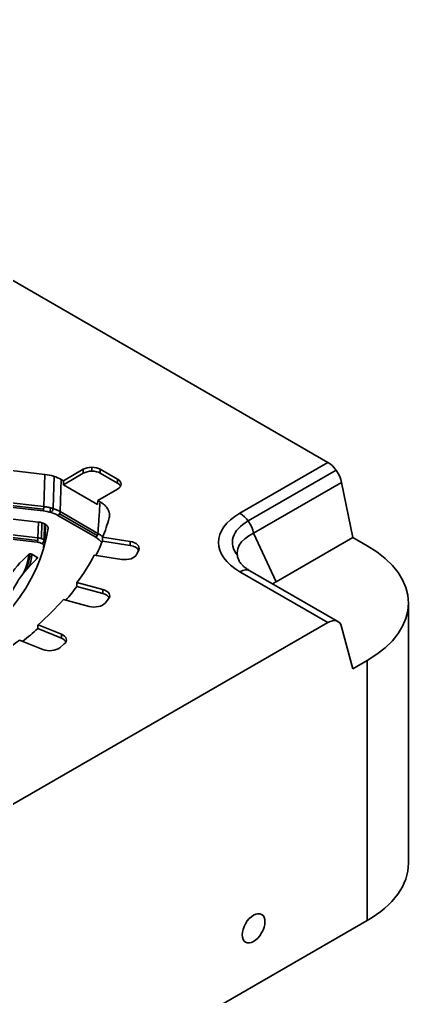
# Model space of a CAD drawing. Header units: millimetres. Extents: x 158 to 1533, y 732 to 1642.
# Drawn here: x 1436.6 to 1533.4, y 888.8 to 1132.1 of the extents above; entities that cross this region are included whole.
import ezdxf

# ---------------------------------------------------------------- set-up
doc = ezdxf.new("R2010")
doc.units = ezdxf.units.MM
doc.layers.add('1', color=7, linetype='Continuous', true_color=0xffffff)

msp = doc.modelspace()

# ---------------------------------------------------------------- linework, layer by layer
at = {"layer": '1', "color": 7, "linetype": 'Continuous', "lineweight": 35}
for p, q in [((1513.32, 1021.821), (1322.303, 1132.105)), ((1491.423, 1009.179), (1513.32, 1021.821)), ((1442.866, 1018.829), (1432.526, 1020.023)), ((1452.436, 1020.099), (1447.548, 1017.227)), ((1452.436, 1019.119), (1452.436, 1020.099)), ((1454.558, 1019.637), (1454.558, 1020.617)), ((1460.995, 1017.628), (1456.697, 1020.11)), ((1456.697, 1020.11), (1456.697, 1019.13)), ((1493.478, 1007.233), (1515.375, 1019.875)), ((1442.62, 1010.817), (1442.866, 1018.829)), ((1445.242, 1018.319), (1445.004, 1010.535)), ((1446.968, 1017.562), (1446.723, 1009.549)), ((1447.548, 1017.227), (1446.968, 1017.562)), ((1447.504, 1016.222), (1452.436, 1019.119)), ((1447.504, 1016.222), (1447.548, 1017.227)), ((1456.697, 1019.13), (1460.995, 1016.649)), ((1460.995, 1016.649), (1460.995, 1017.628)), ((1447.504, 1016.222), (1456.001, 1011.316)), ((1456.045, 1012.321), (1460.995, 1015.179)), ((1516.735, 1016.824), (1494.838, 1004.182)), ((1516.735, 1016.824), (1519.538, 1003.126)), ((1456.045, 1012.321), (1456.001, 1011.316)), ((1456.637, 1011.979), (1456.045, 1012.321)), ((1442.463, 1009.741), (1432.124, 1010.934)), ((1442.563, 1010.178), (1432.224, 1011.372)), ((1432.281, 1012.011), (1442.62, 1010.817)), ((1432.08, 1008.032), (1441.28, 1006.97)), ((1455.539, 1003.182), (1446.155, 1008.6)), ((1455.926, 1003.582), (1446.543, 1008.999)), ((1446.723, 1009.549), (1456.106, 1004.132)), ((1441.159, 1003.031), (1441.28, 1006.97)), ((1442.051, 1002.838), (1442.171, 1006.778)), ((1442.819, 1006.494), (1442.698, 1002.555)), ((1442.819, 1006.494), (1443.106, 1006.328)), ((1441.002, 1001.954), (1431.767, 1003.02)), ((1431.945, 1004.095), (1441.159, 1003.031)), ((1431.983, 1003.445), (1441.102, 1002.392)), ((1442.698, 1002.555), (1442.853, 1002.466)), ((1464.124, 1002.12), (1457.274, 1003.18)), ((1494.838, 1004.182), (1500.444, 992.102)), ((1500.444, 992.102), (1519.538, 1003.126)), ((1523.104, 1001.067), (1519.538, 1003.126)), ((1442.286, 1001.516), (1442.13, 1001.605)), ((1442.518, 1002.005), (1442.673, 1001.915)), ((1457.213, 1002.21), (1464.124, 1001.14)), ((1464.124, 1001.14), (1464.124, 1002.12)), ((1465.727, 998.884), (1466.245, 999.999)), ((1440.911, 998.236), (1439.664, 998.956)), ((1455.203, 998.719), (1462.053, 997.659)), ((1513.32, 981.946), (1491.423, 994.589)), ((1515.82, 982.194), (1493.923, 994.836)), ((1450.828, 990.905), (1457.312, 989.159)), ((1457.312, 990.139), (1450.885, 991.869)), ((1457.312, 989.159), (1457.312, 990.139)), ((1457.918, 986.79), (1458.763, 987.837)), ((1447.504, 987.683), (1453.931, 985.953)), ((1533.355, 922.007), (1533.355, 986.779)), ((1513.32, 981.946), (1384.396, 907.512)), ((1447.001, 979.022), (1441.192, 981.37)), ((1516.735, 980.892), (1519.538, 970.431)), ((1441.14, 980.412), (1447.001, 978.042)), ((1447.001, 978.042), (1447.001, 979.022)), ((1436.603, 977.587), (1442.412, 975.239)), ((1446.59, 975.664), (1447.738, 976.61)), ((1519.538, 970.431), (1523.104, 972.49)), ((1523.104, 907.719), (1523.104, 972.49)), ((1374.612, 821.987), (1523.104, 907.719))]:
    msp.add_line(p, q, dxfattribs=at)
for centre, major_axis, ratio, start_param, end_param in [((1513.32, 1017.739), (-2.5, 4.33), 0.5773503, 4.1887902, 5.4977871), ((1454.576, 1018.885), (-3, 0), 0.5773503, 3.9269908, 5.5064524), ((1454.576, 1017.905), (-3, 0), 0.5773503, 3.9269908, 5.5064524), ((1441.28, 1014.272), (8.043, 0.009), 0.577829, 0.7845657, 1.3717385), ((1458.874, 1016.404), (-3, 0), 0.5773503, 2.3561945, 3.9269908), ((1458.874, 1015.424), (-3, 0), 0.5773503, 3.4283367, 3.9269908), ((1442.463, 1010.397), (0.092, 0.799), 0.1601282, 3.7663465, 5.284783), ((1441.036, 1005.639), (7.238, 0.008), 0.577829, 0.7845657, 1.3717385), ((1444.608, 1010.149), (0.257, 0.777), 0.3884715, 1.2601544, 5.3551465), ((1446.155, 1009.256), (0.402, 0.696), 0.5773503, 3.9269908, 5.4454273), ((1342.116, 1018.604), (-118.216, 0), 0.5773503, 2.9136361, 2.985299), ((1505.873, 1001.884), (19.784, 0), 0.5398878, 2.3897132, 3.8934721), ((1503.979, 1001.884), (14.437, 0), 0.5398878, 2.3852694, 3.5625541), ((1491.423, 1005.097), (-2.5, 4.33), 0.5773503, 4.1887902, 5.4977871), ((1342.116, 1010.234), (101.914, 0), 0.5773503, 4.8380789, 6.2011712), ((1440.685, 1005.261), (3.016, 0.003), 0.577829, 0.7845657, 1.3717385), ((1441.002, 1002.61), (0.092, 0.799), 0.1601282, 3.7663465, 5.284783), ((1442.13, 1002.262), (0.402, 0.696), 0.5773503, 3.9269908, 5.4454273), ((1442.286, 1002.172), (0.402, 0.696), 0.5773503, 3.9269908, 5.4454273), ((1455.539, 1003.839), (0.402, 0.696), 0.5773503, 3.9269908, 5.4454273), ((1505.873, 997.801), (-15.075, 1.958), 0.5095582, 5.5974007, 6.5903514), ((1440.566, 1000.701), (2.212, 0.002), 0.577829, 0.7845657, 1.3717385), ((1342.116, 1005.803), (-100.867, 0), 0.5773503, 3.0422913, 3.058443), ((1442.634, 1001.623), (0.796, -0.115), 0.8136756, 4.8293092, 4.9850675), ((1342.116, 1017.624), (118.153, 0), 0.5773503, 6.0014048, 6.0552468), ((1463.347, 1000.447), (-3, 0), 0.5773503, 2.8797933, 4.4505896), ((1463.347, 999.467), (-3, 0), 0.5773503, 3.4277556, 4.4505896), ((1498.355, 986.779), (-35, 0), 0.5773503, 2.3561945, 3.9269908), ((1342.116, 1018.604), (-118.216, 0), 0.5773503, 2.7391032, 2.8459504), ((1462.83, 999.332), (-3, 0), 0.5773503, 1.3089969, 2.8797933), ((1491.423, 990.506), (-2.5, -4.33), 0.5773503, 3.1415927, 3.9269908), ((1342.116, 1017.624), (118.153, 0), 0.5773503, 5.8260148, 5.8807139), ((1510.989, 986.779), (14.437, 0), 0.5398878, 2.3897132, 2.4806672), ((1456.045, 988.569), (-3, 0), 0.5773503, 2.7052603, 4.2760567), ((1456.045, 987.589), (-3, 0), 0.5773503, 3.4283666, 4.2760567), ((1342.116, 1018.604), (-118.216, 0), 0.5773503, 2.5645703, 2.6714175), ((1455.199, 987.522), (-3, 0), 0.5773503, 1.134464, 2.7052603), ((1513.32, 977.864), (2.5, 4.33), 0.5773503, 5.7595865, 7.0685835), ((1342.116, 1017.624), (118.153, 0), 0.5773503, 5.6502301, 5.7061809), ((1445.28, 977.603), (-3, 0), 0.5773503, 2.5307274, 4.1015237), ((1445.28, 976.623), (-3, 0), 0.5773503, 3.4283392, 4.1015237), ((1342.116, 1018.604), (-118.216, 0), 0.5773503, 2.3900374, 2.4968846), ((1444.133, 976.657), (-3, 0), 0.5773503, 0.9599311, 2.5307274), ((1498.355, 922.007), (-35, 0), 0.5773503, 2.3561945, 3.1415926)]:
    msp.add_ellipse(centre, major_axis=major_axis, ratio=ratio, start_param=start_param, end_param=end_param, dxfattribs=at)
msp.add_ellipse((1494.82, 905.782), major_axis=(-2, -3.464), ratio=0.5773503, dxfattribs=at)
for points, knots in [([(1442.62, 1010.817), (1442.635, 1010.815), (1442.664, 1010.812), (1442.707, 1010.807), (1442.75, 1010.801), (1442.793, 1010.796), (1442.836, 1010.79), (1442.879, 1010.784), (1442.922, 1010.778), (1442.965, 1010.772), (1443.008, 1010.766), (1443.051, 1010.76), (1443.093, 1010.753), (1443.136, 1010.747), (1443.178, 1010.74), (1443.221, 1010.733), (1443.263, 1010.726), (1443.306, 1010.719), (1443.348, 1010.712), (1443.39, 1010.704), (1443.432, 1010.697), (1443.475, 1010.689), (1443.517, 1010.681), (1443.559, 1010.673), (1443.6, 1010.665), (1443.642, 1010.657), (1443.684, 1010.649), (1443.726, 1010.64), (1443.767, 1010.632), (1443.809, 1010.623), (1443.85, 1010.614), (1443.891, 1010.605), (1443.932, 1010.596), (1443.974, 1010.587), (1444.015, 1010.577), (1444.056, 1010.568), (1444.096, 1010.558), (1444.137, 1010.548), (1444.178, 1010.538), (1444.218, 1010.528), (1444.259, 1010.518), (1444.299, 1010.508), (1444.34, 1010.498), (1444.38, 1010.487), (1444.42, 1010.476), (1444.46, 1010.466), (1444.5, 1010.455), (1444.539, 1010.444), (1444.579, 1010.433), (1444.619, 1010.421), (1444.658, 1010.41), (1444.698, 1010.398), (1444.737, 1010.387), (1444.776, 1010.375), (1444.815, 1010.363), (1444.854, 1010.351), (1444.893, 1010.339), (1444.931, 1010.327), (1444.97, 1010.314), (1445.008, 1010.302), (1445.047, 1010.289), (1445.085, 1010.276), (1445.123, 1010.263), (1445.161, 1010.25), (1445.199, 1010.237), (1445.236, 1010.224), (1445.274, 1010.211), (1445.311, 1010.197), (1445.349, 1010.184), (1445.386, 1010.17), (1445.423, 1010.156), (1445.46, 1010.142), (1445.497, 1010.128), (1445.533, 1010.114), (1445.57, 1010.1), (1445.606, 1010.085), (1445.642, 1010.071), (1445.678, 1010.056), (1445.714, 1010.042), (1445.75, 1010.027), (1445.786, 1010.012), (1445.821, 1009.997), (1445.857, 1009.982), (1445.892, 1009.966), (1445.927, 1009.951), (1445.962, 1009.935), (1445.997, 1009.92), (1446.032, 1009.904), (1446.066, 1009.888), (1446.101, 1009.872), (1446.135, 1009.856), (1446.169, 1009.84), (1446.203, 1009.824), (1446.236, 1009.807), (1446.27, 1009.791), (1446.303, 1009.774), (1446.337, 1009.758), (1446.37, 1009.741), (1446.403, 1009.724), (1446.436, 1009.707), (1446.468, 1009.69), (1446.501, 1009.673), (1446.533, 1009.655), (1446.565, 1009.638), (1446.597, 1009.621), (1446.629, 1009.603), (1446.66, 1009.585), (1446.692, 1009.567), (1446.713, 1009.555), (1446.723, 1009.549)], [0, 0, 0, 0, 0.0093464, 0.0186928, 0.0280391, 0.0373854, 0.0467317, 0.056078, 0.0654242, 0.0747703, 0.0841165, 0.0934626, 0.1028087, 0.1121548, 0.1215008, 0.1308468, 0.1401928, 0.1495388, 0.1588847, 0.1682306, 0.1775765, 0.1869223, 0.1962682, 0.205614, 0.2149598, 0.2243056, 0.2336513, 0.2429971, 0.2523428, 0.2616885, 0.2710342, 0.2803798, 0.2897255, 0.2990711, 0.3084168, 0.3177624, 0.327108, 0.3364535, 0.3457991, 0.3551447, 0.3644902, 0.3738358, 0.3831813, 0.3925268, 0.4018724, 0.4112179, 0.4205634, 0.4299089, 0.4392544, 0.4485999, 0.4579453, 0.4672908, 0.4766363, 0.4859818, 0.4953273, 0.5046727, 0.5140182, 0.5233637, 0.5327092, 0.5420547, 0.5514001, 0.5607456, 0.5700911, 0.5794366, 0.5887821, 0.5981276, 0.6074732, 0.6168187, 0.6261642, 0.6355098, 0.6448553, 0.6542009, 0.6635465, 0.672892, 0.6822376, 0.6915832, 0.7009289, 0.7102745, 0.7196202, 0.7289658, 0.7383115, 0.7476572, 0.7570029, 0.7663487, 0.7756944, 0.7850402, 0.794386, 0.8037318, 0.8130777, 0.8224235, 0.8317694, 0.8411153, 0.8504612, 0.8598072, 0.8691532, 0.8784992, 0.8878452, 0.8971913, 0.9065374, 0.9158835, 0.9252297, 0.9345758, 0.943922, 0.9532683, 0.9626146, 0.9719609, 0.9813072, 0.9906536, 1, 1, 1, 1]), ([(1456.106, 1004.132), (1456.19, 1005.362), (1456.273, 1006.592), (1456.45, 1009.208), (1456.544, 1010.594), (1456.637, 1011.979)], [0, 0, 0, 0, 0.4702942, 0.4702942, 1, 1, 1, 1]), ([(1458.891, 1007.98), (1458.94, 1008.161), (1459.002, 1008.524), (1458.989, 1008.889), (1458.957, 1009.117), (1458.95, 1009.163), (1458.932, 1009.254), (1458.903, 1009.39), (1458.863, 1009.524), (1458.771, 1009.791), (1458.691, 1009.966), (1458.497, 1010.31), (1458.382, 1010.479), (1458.215, 1010.688), (1458.181, 1010.729), (1458.11, 1010.811), (1458.002, 1010.932), (1457.884, 1011.05), (1457.638, 1011.281), (1457.459, 1011.429), (1457.071, 1011.714), (1456.862, 1011.85), (1456.637, 1011.979)], [0, 0, 0, 0, 0.125, 0.25, 0.25, 0.28125, 0.28125, 0.3125, 0.375, 0.375, 0.5, 0.5, 0.625, 0.625, 0.65625, 0.65625, 0.6875, 0.75, 0.75, 0.875, 0.875, 1, 1, 1, 1]), ([(1442.853, 1002.466), (1442.889, 1003.01), (1442.925, 1003.554), (1443.009, 1004.842), (1443.058, 1005.585), (1443.106, 1006.328)], [0, 0, 0, 0, 0.4228262, 0.4228262, 1, 1, 1, 1]), ([(1443.106, 1006.328), (1443.158, 1006.298), (1443.255, 1006.236), (1443.339, 1006.168), (1443.398, 1006.115), (1443.417, 1006.097), (1443.452, 1006.061), (1443.47, 1006.042), (1443.518, 1005.986), (1443.575, 1005.909), (1443.617, 1005.829), (1443.644, 1005.769), (1443.655, 1005.738), (1443.665, 1005.707), (1443.671, 1005.686), (1443.673, 1005.676), (1443.686, 1005.623), (1443.697, 1005.54), (1443.693, 1005.456), (1443.687, 1005.414)], [0, 0, 0, 0, 0.125, 0.25, 0.25, 0.3125, 0.3125, 0.375, 0.375, 0.5, 0.625, 0.625, 0.6875, 0.71875, 0.71875, 0.75, 0.75, 0.875, 1, 1, 1, 1]), ([(1441.159, 1003.031), (1441.168, 1003.03), (1441.186, 1003.028), (1441.212, 1003.024), (1441.238, 1003.021), (1441.264, 1003.017), (1441.29, 1003.013), (1441.316, 1003.01), (1441.342, 1003.006), (1441.368, 1003.001), (1441.394, 1002.997), (1441.42, 1002.993), (1441.446, 1002.988), (1441.471, 1002.984), (1441.497, 1002.979), (1441.522, 1002.974), (1441.548, 1002.969), (1441.573, 1002.964), (1441.598, 1002.959), (1441.623, 1002.953), (1441.648, 1002.948), (1441.673, 1002.942), (1441.698, 1002.936), (1441.723, 1002.93), (1441.748, 1002.924), (1441.773, 1002.918), (1441.797, 1002.912), (1441.821, 1002.905), (1441.846, 1002.899), (1441.87, 1002.892), (1441.894, 1002.885), (1441.918, 1002.879), (1441.942, 1002.872), (1441.966, 1002.864), (1441.99, 1002.857), (1442.013, 1002.85), (1442.037, 1002.842), (1442.06, 1002.835), (1442.083, 1002.827), (1442.106, 1002.819), (1442.129, 1002.811), (1442.152, 1002.803), (1442.175, 1002.795), (1442.198, 1002.787), (1442.22, 1002.778), (1442.243, 1002.77), (1442.265, 1002.761), (1442.287, 1002.752), (1442.309, 1002.744), (1442.331, 1002.735), (1442.352, 1002.725), (1442.374, 1002.716), (1442.395, 1002.707), (1442.417, 1002.698), (1442.438, 1002.688), (1442.459, 1002.679), (1442.479, 1002.669), (1442.5, 1002.659), (1442.521, 1002.649), (1442.541, 1002.639), (1442.561, 1002.629), (1442.581, 1002.619), (1442.601, 1002.608), (1442.621, 1002.598), (1442.64, 1002.587), (1442.66, 1002.577), (1442.679, 1002.566), (1442.692, 1002.559), (1442.698, 1002.555)], [0, 0, 0, 0, 0.0151522, 0.0303043, 0.0454563, 0.0606083, 0.0757602, 0.0909121, 0.106064, 0.1212158, 0.1363675, 0.1515192, 0.1666708, 0.1818224, 0.196974, 0.2121255, 0.227277, 0.2424285, 0.2575799, 0.2727313, 0.2878827, 0.303034, 0.3181854, 0.3333367, 0.3484879, 0.3636392, 0.3787904, 0.3939417, 0.4090929, 0.4242441, 0.4393953, 0.4545465, 0.4696976, 0.4848488, 0.5, 0.5151512, 0.5303024, 0.5454535, 0.5606047, 0.5757559, 0.5909071, 0.6060583, 0.6212096, 0.6363608, 0.6515121, 0.6666633, 0.6818146, 0.696966, 0.7121173, 0.7272687, 0.7424201, 0.7575715, 0.772723, 0.7878745, 0.803026, 0.8181776, 0.8333292, 0.8484808, 0.8636325, 0.8787842, 0.893936, 0.9090879, 0.9242398, 0.9393917, 0.9545437, 0.9696957, 0.9848478, 1, 1, 1, 1]), ([(1456.106, 1004.132), (1456.117, 1004.126), (1456.138, 1004.113), (1456.17, 1004.095), (1456.202, 1004.076), (1456.234, 1004.057), (1456.265, 1004.037), (1456.296, 1004.018), (1456.327, 1003.999), (1456.358, 1003.979), (1456.389, 1003.959), (1456.42, 1003.939), (1456.45, 1003.919), (1456.481, 1003.899), (1456.511, 1003.879), (1456.541, 1003.859), (1456.571, 1003.838), (1456.6, 1003.818), (1456.63, 1003.797), (1456.659, 1003.776), (1456.688, 1003.755), (1456.717, 1003.734), (1456.746, 1003.713), (1456.775, 1003.692), (1456.803, 1003.67), (1456.831, 1003.649), (1456.859, 1003.627), (1456.887, 1003.605), (1456.915, 1003.584), (1456.942, 1003.562), (1456.97, 1003.54), (1456.997, 1003.517), (1457.024, 1003.495), (1457.05, 1003.473), (1457.077, 1003.45), (1457.103, 1003.427), (1457.129, 1003.405), (1457.155, 1003.382), (1457.181, 1003.359), (1457.206, 1003.336), (1457.231, 1003.313), (1457.256, 1003.289), (1457.28, 1003.267), (1457.295, 1003.252), (1457.303, 1003.245)], [0, 0, 0, 0, 0.0233332, 0.0466975, 0.0700926, 0.0935181, 0.1169737, 0.1404592, 0.1639742, 0.1875184, 0.2110914, 0.234693, 0.2583227, 0.2819804, 0.3056655, 0.3293779, 0.3531171, 0.3768829, 0.4006748, 0.4244925, 0.4483357, 0.472204, 0.496097, 0.5200145, 0.543956, 0.5679211, 0.5919096, 0.615921, 0.639955, 0.6640112, 0.6880893, 0.7121887, 0.7363093, 0.7604505, 0.7846121, 0.8087935, 0.8329945, 0.8572147, 0.8814536, 0.9057109, 0.9299861, 0.9542789, 0.9785889, 1, 1, 1, 1]), ([(1442.634, 1000.966), (1442.641, 1001.011), (1442.64, 1001.056), (1442.616, 1001.178), (1442.578, 1001.255), (1442.461, 1001.395), (1442.381, 1001.461), (1442.286, 1001.516)], [0, 0, 0, 0, 0.2220258, 0.2220258, 0.611017, 0.611017, 1, 1, 1, 1]), ([(1442.838, 1002.334), (1442.848, 1002.315), (1442.858, 1002.296), (1442.919, 1002.182), (1442.97, 1002.081), (1443.019, 1001.972)], [0, 0, 0, 0, 0.1691927, 0.1691927, 1, 1, 1, 1]), ([(1408.421, 967.522), (1411.743, 969.44), (1416.967, 973.53), (1424.594, 979.629), (1429.394, 984.821), (1431.789, 989.493), (1434.12, 994.059), (1436.858, 997.039), (1438.871, 998.888), (1438.886, 998.901)], [0, 0, 0, 0, 0.2252544, 0.4183107, 0.6113671, 0.7142294, 0.8170918, 0.9986494, 1, 1, 1, 1]), ([(1440.979, 997.876), (1440.973, 997.871), (1439.123, 996.155), (1436.627, 993.41), (1434.421, 989.098), (1431.931, 984.232), (1426.854, 978.742), (1419.619, 972.975), (1414.759, 969.15), (1411.96, 967.388)], [0, 0, 0, 0, 0.0006157, 0.1839729, 0.2913708, 0.3987686, 0.6003372, 0.8019059, 1, 1, 1, 1]), ([(1437.218, 993.642), (1437.221, 993.647), (1437.235, 993.671), (1437.258, 993.712), (1437.289, 993.766), (1437.32, 993.821), (1437.35, 993.877), (1437.381, 993.932), (1437.411, 993.989), (1437.441, 994.045), (1437.471, 994.102), (1437.5, 994.16), (1437.53, 994.218), (1437.559, 994.276), (1437.588, 994.335), (1437.617, 994.394), (1437.646, 994.454), (1437.674, 994.514), (1437.702, 994.574), (1437.731, 994.635), (1437.759, 994.696), (1437.786, 994.758), (1437.814, 994.82), (1437.841, 994.883), (1437.869, 994.946), (1437.896, 995.01), (1437.922, 995.074), (1437.949, 995.138), (1437.975, 995.203), (1438.002, 995.268), (1438.028, 995.334), (1438.054, 995.4), (1438.079, 995.466), (1438.105, 995.533), (1438.13, 995.601), (1438.155, 995.669), (1438.18, 995.737), (1438.201, 995.795), (1438.218, 995.843), (1438.231, 995.881), (1438.244, 995.919), (1438.257, 995.956), (1438.27, 995.994), (1438.283, 996.032), (1438.296, 996.069), (1438.308, 996.107), (1438.32, 996.144), (1438.333, 996.182), (1438.345, 996.219), (1438.357, 996.257), (1438.369, 996.294), (1438.381, 996.331), (1438.392, 996.369), (1438.404, 996.406), (1438.415, 996.443), (1438.427, 996.48), (1438.438, 996.517), (1438.449, 996.555), (1438.46, 996.592), (1438.47, 996.629), (1438.481, 996.666), (1438.492, 996.703), (1438.502, 996.74), (1438.512, 996.777), (1438.522, 996.814), (1438.532, 996.851), (1438.542, 996.887), (1438.552, 996.924), (1438.562, 996.961), (1438.571, 996.998), (1438.581, 997.035), (1438.59, 997.071), (1438.599, 997.108), (1438.608, 997.145), (1438.617, 997.181), (1438.626, 997.218), (1438.634, 997.254), (1438.643, 997.291), (1438.651, 997.327), (1438.659, 997.364), (1438.667, 997.4), (1438.675, 997.436), (1438.683, 997.473), (1438.691, 997.509), (1438.698, 997.545), (1438.706, 997.582), (1438.713, 997.618), (1438.72, 997.654), (1438.727, 997.69), (1438.734, 997.726), (1438.741, 997.762), (1438.747, 997.799), (1438.754, 997.835), (1438.76, 997.871), (1438.766, 997.907), (1438.772, 997.943), (1438.778, 997.978), (1438.784, 998.014), (1438.79, 998.05), (1438.795, 998.086), (1438.801, 998.122), (1438.806, 998.158), (1438.811, 998.193), (1438.816, 998.229), (1438.821, 998.265), (1438.826, 998.3), (1438.83, 998.336), (1438.835, 998.371), (1438.839, 998.407), (1438.844, 998.443), (1438.848, 998.478), (1438.852, 998.513), (1438.855, 998.549), (1438.859, 998.584), (1438.862, 998.62), (1438.866, 998.655), (1438.869, 998.69), (1438.872, 998.726), (1438.875, 998.761), (1438.878, 998.796), (1438.881, 998.831), (1438.883, 998.866), (1438.885, 998.89), (1438.886, 998.901)], [0, 0, 0, 0, 0.0036618, 0.0158973, 0.0281173, 0.0403236, 0.0525182, 0.0647029, 0.0768796, 0.0890502, 0.1012166, 0.1133806, 0.1255442, 0.1377092, 0.1498775, 0.1620511, 0.1742318, 0.1864214, 0.1986218, 0.210835, 0.2230627, 0.2353068, 0.2475691, 0.2598515, 0.2721559, 0.2844839, 0.2968375, 0.3092183, 0.3216283, 0.3340691, 0.3465424, 0.3590501, 0.3715939, 0.3841754, 0.3967963, 0.4094584, 0.4221632, 0.4349124, 0.4419033, 0.4488777, 0.4558359, 0.4627781, 0.4697046, 0.4766157, 0.4835117, 0.4903928, 0.4972594, 0.5041117, 0.5109499, 0.5177745, 0.5245856, 0.5313836, 0.5381687, 0.5449412, 0.5517015, 0.5584498, 0.5651864, 0.5719117, 0.5786259, 0.5853293, 0.5920223, 0.5987051, 0.6053781, 0.6120415, 0.6186957, 0.625341, 0.6319776, 0.638606, 0.6452264, 0.6518392, 0.6584447, 0.6650431, 0.6716348, 0.6782202, 0.6847995, 0.6913731, 0.6979413, 0.7045045, 0.7110629, 0.7176169, 0.7241668, 0.730713, 0.7372558, 0.7437954, 0.7503324, 0.7568669, 0.7633993, 0.7699299, 0.7764592, 0.7829873, 0.7895147, 0.7960417, 0.8025687, 0.8090958, 0.8156236, 0.8221523, 0.8286823, 0.8352139, 0.8417474, 0.8482832, 0.8548216, 0.8613629, 0.8679075, 0.8744558, 0.881008, 0.8875644, 0.8941255, 0.9006916, 0.9072629, 0.9138398, 0.9204227, 0.9270118, 0.9336076, 0.9402103, 0.9468202, 0.9534377, 0.9600632, 0.9666969, 0.9733391, 0.9799902, 0.9866505, 0.9933203, 1, 1, 1, 1]), ([(1438.174, 994.99), (1438.258, 995.189), (1438.339, 995.392), (1438.498, 995.816), (1438.575, 996.039), (1438.787, 996.704), (1438.906, 997.151), (1439.048, 997.825), (1439.09, 998.052), (1439.157, 998.494), (1439.183, 998.711), (1439.206, 998.961), (1439.209, 998.997), (1439.212, 999.033)], [0, 0, 0, 0, 0.1559503, 0.1559503, 0.3192445, 0.3192445, 0.645833, 0.645833, 0.8091273, 0.8091273, 0.9724216, 0.9724216, 1, 1, 1, 1]), ([(1438.886, 998.901), (1438.896, 998.911), (1438.907, 998.92), (1438.93, 998.937), (1438.943, 998.945), (1438.982, 998.968), (1439.011, 998.981), (1439.051, 998.996), (1439.059, 998.999), (1439.075, 999.004), (1439.084, 999.007), (1439.109, 999.014), (1439.143, 999.023), (1439.179, 999.029), (1439.216, 999.034), (1439.234, 999.036), (1439.29, 999.04), (1439.328, 999.04), (1439.384, 999.037), (1439.403, 999.035), (1439.439, 999.031), (1439.475, 999.025), (1439.51, 999.016), (1439.544, 999.007), (1439.56, 999.002), (1439.608, 998.985), (1439.637, 998.971), (1439.664, 998.956)], [0, 0, 0, 0, 0.0625, 0.0625, 0.125, 0.125, 0.25, 0.25, 0.28125, 0.28125, 0.3125, 0.3125, 0.375, 0.4375, 0.4375, 0.5, 0.5, 0.625, 0.625, 0.6875, 0.6875, 0.75, 0.8125, 0.8125, 0.875, 0.875, 1, 1, 1, 1]), ([(1439.664, 998.956), (1439.663, 998.946), (1439.662, 998.926), (1439.66, 998.897), (1439.658, 998.868), (1439.656, 998.838), (1439.653, 998.809), (1439.651, 998.779), (1439.648, 998.749), (1439.645, 998.719), (1439.643, 998.689), (1439.64, 998.659), (1439.637, 998.629), (1439.634, 998.599), (1439.631, 998.569), (1439.627, 998.538), (1439.624, 998.508), (1439.621, 998.478), (1439.617, 998.447), (1439.613, 998.416), (1439.61, 998.386), (1439.606, 998.355), (1439.602, 998.324), (1439.598, 998.293), (1439.594, 998.262), (1439.589, 998.231), (1439.585, 998.2), (1439.581, 998.169), (1439.576, 998.138), (1439.571, 998.106), (1439.567, 998.075), (1439.562, 998.043), (1439.557, 998.012), (1439.552, 997.98), (1439.547, 997.949), (1439.541, 997.917), (1439.536, 997.885), (1439.531, 997.853), (1439.525, 997.822), (1439.519, 997.79), (1439.514, 997.758), (1439.508, 997.726), (1439.502, 997.694), (1439.496, 997.661), (1439.49, 997.629), (1439.483, 997.597), (1439.477, 997.565), (1439.471, 997.532), (1439.464, 997.5), (1439.457, 997.467), (1439.451, 997.435), (1439.444, 997.402), (1439.437, 997.37), (1439.43, 997.337), (1439.423, 997.304), (1439.415, 997.272), (1439.408, 997.239), (1439.401, 997.206), (1439.393, 997.173), (1439.385, 997.14), (1439.378, 997.108), (1439.37, 997.075), (1439.362, 997.042), (1439.354, 997.009), (1439.346, 996.976), (1439.337, 996.942), (1439.329, 996.909), (1439.32, 996.876), (1439.312, 996.843), (1439.303, 996.81), (1439.294, 996.776), (1439.286, 996.743), (1439.277, 996.71), (1439.268, 996.677), (1439.258, 996.643), (1439.249, 996.61), (1439.24, 996.577), (1439.23, 996.543), (1439.221, 996.51), (1439.211, 996.476), (1439.201, 996.443), (1439.192, 996.409), (1439.182, 996.376), (1439.172, 996.342), (1439.161, 996.309), (1439.151, 996.275), (1439.141, 996.242), (1439.13, 996.208), (1439.12, 996.175), (1439.109, 996.141), (1439.098, 996.108), (1439.088, 996.074), (1439.077, 996.04), (1439.066, 996.007), (1439.055, 995.973), (1439.043, 995.94), (1439.032, 995.906), (1439.023, 995.879), (1439.017, 995.863), (1439.016, 995.858)], [0, 0, 0, 0, 0.0098915, 0.0197926, 0.0297035, 0.039624, 0.0495543, 0.0594943, 0.0694441, 0.0794037, 0.089373, 0.0993521, 0.109341, 0.1193397, 0.1293482, 0.1393666, 0.1493948, 0.1594329, 0.1694808, 0.1795387, 0.1896064, 0.199684, 0.2097716, 0.2198691, 0.2299765, 0.2400939, 0.2502212, 0.2603585, 0.2705059, 0.2806632, 0.2908305, 0.3010079, 0.3111952, 0.3213927, 0.3316002, 0.3418177, 0.3520454, 0.3622831, 0.3725309, 0.3827889, 0.393057, 0.4033352, 0.4136236, 0.4239221, 0.4342308, 0.4445497, 0.4548787, 0.465218, 0.4755675, 0.4859272, 0.4962972, 0.5066774, 0.5170678, 0.5274685, 0.5378795, 0.5483008, 0.5587324, 0.5691743, 0.5796266, 0.5900891, 0.600562, 0.6110453, 0.6215389, 0.6320429, 0.6425573, 0.6530821, 0.6636173, 0.6741629, 0.6847189, 0.6952854, 0.7058623, 0.7164497, 0.7270476, 0.7376559, 0.7482747, 0.758904, 0.7695438, 0.7801942, 0.790855, 0.8015264, 0.8122084, 0.8229009, 0.833604, 0.8443177, 0.8550419, 0.8657768, 0.8765222, 0.8872783, 0.898045, 0.9088223, 0.9196103, 0.930409, 0.9412183, 0.9520383, 0.9628689, 0.9737103, 0.9845624, 0.9954251, 1, 1, 1, 1]), ([(1440.816, 997.695), (1440.817, 997.699), (1440.821, 997.716), (1440.826, 997.744), (1440.833, 997.78), (1440.84, 997.816), (1440.847, 997.851), (1440.853, 997.886), (1440.86, 997.922), (1440.866, 997.957), (1440.872, 997.992), (1440.878, 998.027), (1440.884, 998.062), (1440.89, 998.097), (1440.895, 998.132), (1440.901, 998.166), (1440.906, 998.201), (1440.91, 998.224), (1440.911, 998.236)], [0, 0, 0, 0, 0.0254541, 0.0904095, 0.1553664, 0.2203247, 0.2852848, 0.3502467, 0.4152106, 0.4801766, 0.5451449, 0.6101157, 0.675089, 0.7400651, 0.8050441, 0.8700262, 0.9350114, 1, 1, 1, 1]), ([(1440.911, 998.236), (1440.931, 998.224), (1440.95, 998.212), (1440.974, 998.192), (1440.981, 998.185), (1440.996, 998.171), (1441.002, 998.164), (1441.021, 998.141), (1441.03, 998.126), (1441.042, 998.103), (1441.045, 998.095), (1441.05, 998.079), (1441.053, 998.071), (1441.057, 998.047), (1441.058, 998.03), (1441.055, 998.006), (1441.054, 997.998), (1441.049, 997.982), (1441.047, 997.974), (1441.037, 997.95), (1441.02, 997.919), (1440.994, 997.89), (1440.979, 997.876)], [0, 0, 0, 0, 0.125, 0.125, 0.1875, 0.1875, 0.25, 0.25, 0.375, 0.375, 0.4375, 0.4375, 0.5, 0.5, 0.625, 0.625, 0.6875, 0.6875, 0.75, 0.75, 0.875, 1, 1, 1, 1]), ([(1493.923, 994.836), (1493.756, 994.933), (1493.302, 995.209), (1492.652, 995.669), (1492.049, 996.195), (1491.612, 996.674), (1491.346, 997.058), (1491.249, 997.243), (1491.222, 997.315)], [0, 0, 0, 0, 0.1035901, 0.2949493, 0.4822873, 0.6672843, 0.8527723, 1, 1, 1, 1])]:
    msp.add_open_spline(points, degree=3, knots=knots, dxfattribs=at)
for points in [[(1457.07, 1001.866), (1456.712, 1002.353), (1456.195, 1002.803), (1455.539, 1003.182)], [(1457.274, 1003.18), (1457.253, 1002.856), (1457.233, 1002.533), (1457.213, 1002.21)], [(1450.885, 991.869), (1450.866, 991.548), (1450.847, 991.226), (1450.828, 990.905)], [(1441.192, 981.37), (1441.175, 981.051), (1441.157, 980.731), (1441.14, 980.412)]]:
    msp.add_open_spline(points, degree=3, dxfattribs=at)

doc.saveas('drawing.dxf')
